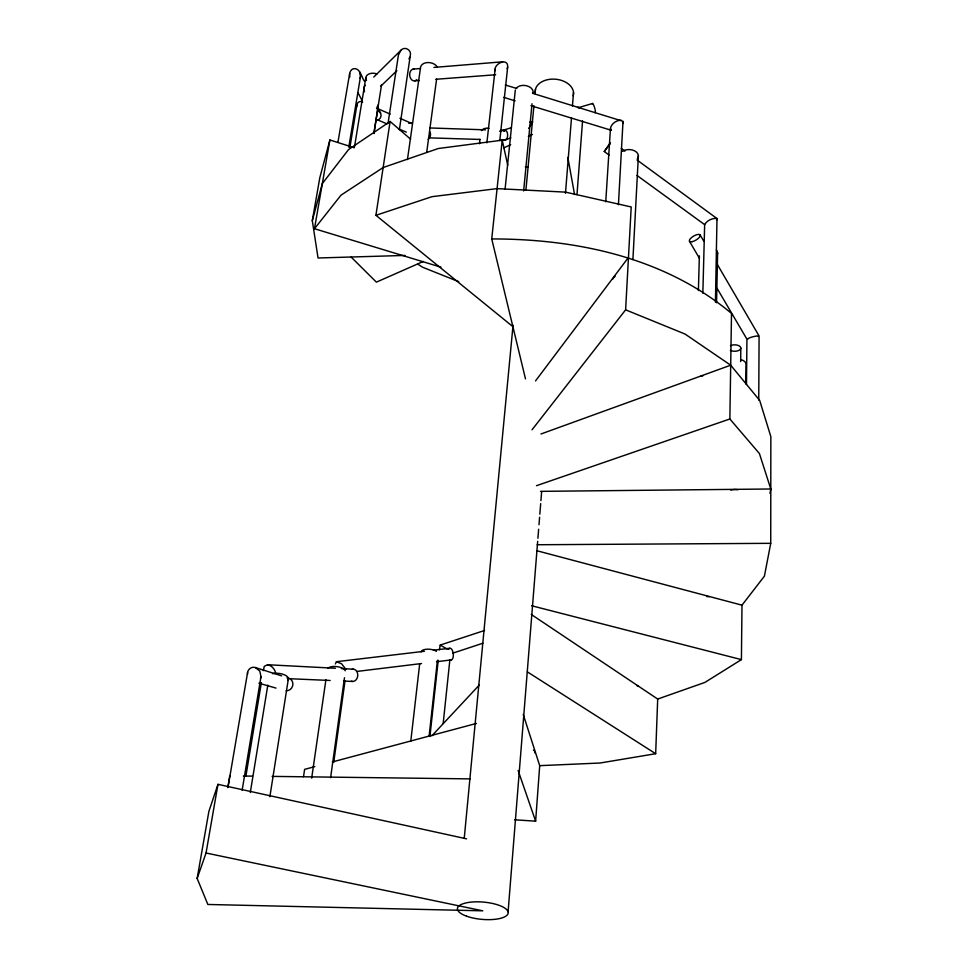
<?xml version="1.0" encoding="UTF-8"?>
<svg xmlns="http://www.w3.org/2000/svg" width="968" height="968" viewBox="0 0 968 968"><rect width="100%" height="100%" fill="white"/><g stroke="black" fill="none" stroke-linecap="round" stroke-linejoin="round"><path stroke-width="1.45" d="M531.238 614.426L657.695 699.053L704.898 682.416L741.415 659.619L741.984 605.169L764.405 576.166L770.734 543.326L770.843 436.604L759.674 400.389L730.695 365.202L685.017 334.033L625.618 309.833L631.209 206.958L565.542 192.136L497.08 188.627L431.994 196.673L375.923 215.307L390.104 121.472L410.613 139.198M758.743 400.135L759.093 335.993L716.707 263.356M740.677 361.596L740.798 348.093M745.82 383.751L746.013 364.283A8.869 5.094 0.7 0 0 741.609 359.818M746.485 384.49L746.933 339.175L717.07 288.319M769.984 493.39L770.794 488.985L759.408 453.532L729.86 418.987L731.505 313.426C664.835 257.548 576.892 238.902 491.732 238.939L502.223 140.178L438.298 148.515L383.146 167.537L341.002 195.173L314.479 228.726L440.972 267.192M716.562 302.742L717.615 252.902M715.437 302.161L716.985 218.55L637.029 159.986M702.853 293.256L704.656 224.637C706.797 220.619 712.496 217.764 716.985 218.55M698.4 290.545L699.368 255.854M247.542 674.381C246.864 670.086 251.172 666.032 255.395 667.545L281.664 675.87M242.133 790.275L260.985 676.644L259.811 671.078L255.395 667.545M356.889 106.19C356.224 102.935 359.842 100.115 362.685 102.136M523.24 714.469L539.708 765.664L599.979 763.026L655.663 753.709L657.695 699.053M364.331 81.143C361.475 77.138 360.181 67.324 353.235 68.764C350.065 69.962 349 73.883 349.884 76.92M348.795 147.136L360.447 76.847L359.588 71.814M632.915 259.557L638.384 155.63M618.419 204.756L623.017 121.302L532.473 93.267M605.75 201.792L610.445 128.611C611.123 123.735 616.471 120.117 621.226 120.213M495.035 70.773C493.607 63.44 508.357 57.136 507.668 67.07L499.803 140.517M514.661 819.787L535.631 821.179L539.708 765.664M576.989 194.665L582.554 120.891M508.091 911.88L537.676 541.306M537.918 538.293L538.644 529.254M539.007 524.729L539.599 517.202M539.841 514.189L540.688 503.638M540.931 500.625L541.644 491.599M565.469 193.322L571.483 117.999M572.439 105.96L573.528 92.396M523.652 190.938L532.025 103.733M464.241 838.324L513.04 325.345M525.914 189.958L533.937 105.706M535.074 93.678L535.51 89.165M505.066 189.28L515.303 90.072M443.187 723.399L449.89 659.692M429.102 736.321L437.415 660.309M429.913 736.479L438.226 660.285M439.375 649.83L440.222 645.075L484.557 630.483M486.88 142.828L495.132 69.188M410.771 741.319L419.689 663.806M479.487 143.748L480.007 139.259M623.162 123.493L623.307 122.295M426.719 152.206L436.592 79.134M330.608 777.679L344.475 677.757M333.73 762.397L345.056 680.625M407.443 159.575L420.596 67.143A8.736 6.026 9.1 0 1 428.098 62.533A8.736 6.026 9.1 0 1 437.246 67.022M311.684 778.115L325.926 679.669M303.529 776.699L304.605 769.366L314.806 766.644M399.397 129.688L410.299 55.515C411.848 50.106 404.818 45.907 400.982 50.191L373.757 77.065M388.071 123.154L398.441 54.934L400.982 50.191M373.878 133.572L381.525 84.869M269.878 796.676L288.355 678.919M373.987 133.027L378.185 106.298A7.853 5.251 10.4 0 0 378.149 104.907M354.494 146.906L365.831 77.561M250.301 792.49L267.809 685.138M245.884 776.227L261.384 682.537M263.344 670.642L264.264 666.359L267.555 664.738L335.424 668.259M349.896 147.378L356.95 104.713M227.77 787.577L229.767 775.852M228.109 786.815L247.59 672.494M337.941 142.26L349.666 73.483M206.039 853.014L482.778 910.827L207.842 904.463L197.157 878.436L206.039 853.014L217.969 784.334L466.588 838.845M314.479 228.726L329.894 139.985L354.349 147.753M197.157 878.436L208.894 811.341L217.969 784.334M404.963 255.431L318.048 257.984L312.301 220.68L319.851 177.519L329.894 139.985M609.102 155.049L604.262 151.504L610.276 142.877M312.301 220.68L322.32 183.593L348.565 149.544L390.104 121.472M359.999 78.444L360.447 76.847M717.022 219.76L717.215 219.058M260.465 678.386L260.985 676.644M507.135 68.728L507.668 67.07M408.932 58.879L409.803 57.269M528.661 128.381L532.642 121.98M610.046 143.857L604.262 151.504M535.522 380.92L628.474 257.403M532.049 429.78L625.618 309.833M431.909 735.789L479.221 685.114M380.569 86.37L396.88 70.688M424.42 651.27L336.428 661.713L335.351 663.951M758.246 336.561C759.686 334.613 746.267 338.11 747.744 339.308M503.856 147.85L510.656 144.655M528.346 136.367L532.436 134.455M504.364 139.815L503.747 140.106L510.886 137.964M423.294 261.457L376.383 282.148L351.166 257.101M540.955 433.991L730.695 365.202M536.466 485.706L729.86 418.987M452.988 653.097L482.851 643.248M499.573 131.261L511.007 127.849M529.605 122.283L532.461 121.423M578.223 107.738L592.525 103.467M332.278 761.973L476.425 723.435M357.168 671.405L421.528 663.54M436.495 661.713L451.463 659.886M433.361 650.206L449.769 648.27M413.034 69.127L420.499 68.51M433.942 67.421L502.646 61.807M414.812 80.864L419.313 80.525M435.781 79.279L495.676 74.754M525.321 166.98L528.334 166.871M336.428 661.713L341.535 663.758L345.927 669.348M540.531 491.357L770.794 488.985M537.192 544.742L770.734 543.326M243.379 776.021L252.442 776.13M272.093 776.384L470.109 778.889M429.114 137.867L479.934 139.44M499.367 140.045L505.344 140.227M429.78 127.957L485.525 129.845M500.589 130.353L505.114 130.511M440.222 645.075L447.252 649.092M289.868 678.725L330.136 680.48M343.567 681.073L352.521 681.46M341.45 668.573L353.514 669.203M267.555 664.738C271.802 665.415 275.057 669.348 275.723 673.474M531.601 605.738L741.415 659.619M536.647 550.671L741.984 605.169M258.892 683.19L275.989 688.091M505.272 85.002L516.731 88.475M503.675 97.344L515.133 100.853M530.9 105.681L611.123 130.232M458.747 281.664L422.689 267.277L417.656 264.058M377.472 119.814L387.091 123.928M399.457 129.204L406.33 132.132M376.479 108.126L390.261 114.115M399.917 118.302L412.32 123.698M527.354 671.865L655.663 753.709M621.287 148.455L624.917 151.117M636.992 175.45L704.656 224.637M375.923 215.307L513.004 326.736M611.474 130.293L610.445 128.611M689.506 241.371L699.465 258.323M700.058 234.825L703.845 241.31M358.148 93.037L362.31 100.962M377.181 106.468L380.569 113.123M518.134 770.516L535.631 821.179M491.732 238.939L525.503 378.924M502.223 140.178L507.728 165.213M567.841 157.421L574.556 194.532M535.268 92.613A19.227 13.237 5 0 1 555.475 79.207A19.227 13.237 5 0 1 573.201 95.832M577.606 107.23A7.018 4.779 4.3 0 1 579.348 107.702M592.247 104.084A4.816 0.871 73.8 0 1 594.546 107.484A4.816 0.871 73.8 0 1 594.836 112.554M481.399 130.595A7.151 4.779 6.8 0 1 489.046 128.308M503.929 131.394A4.876 2.384 -88.3 0 1 506.978 131.878A4.876 2.384 -88.3 0 1 507.135 138.134A4.876 2.384 -88.3 0 1 504.134 139.803M408.774 123.396A7.442 4.949 9 0 1 412.32 122.706M429.635 131.551A5.034 3.836 -67.9 0 1 428.195 139.295M377.689 107.593A7.853 5.251 10.4 0 1 376.709 108.706M378.766 111.32A5.263 4.901 -26.7 0 1 375.669 120.613M366.497 80.538A8.313 5.663 10.6 0 1 368.082 74.439A8.313 5.663 10.6 0 1 377.036 73.967M364.537 91.754A5.639 5.094 47.9 0 1 365.372 85.341M416.772 79.642A5.953 4.247 84.7 0 1 409.9 76.629A5.953 4.247 84.7 0 1 414.147 69.103M636.859 685.513A8.821 3.86 3.3 0 1 638.335 686.372M516.005 88.56A9.027 6.207 6 0 1 526.882 85.825A9.027 6.207 6 0 1 533.029 93.206M533.428 750.139A8.797 3.594 4.6 0 1 534.481 751.047M534.965 752.003A8.797 3.594 4.6 0 1 534.856 752.935M612.865 279.026A9.595 5.856 3 0 1 615.128 276.388M622.497 151.359A9.148 6.074 2.7 0 1 634.512 150.79A9.148 6.074 2.7 0 1 637.343 158.667M421.056 651.875A8.615 3.848 6 0 1 427.372 649.177A8.615 3.848 6 0 1 436.411 651.343M448.583 649.419A5.893 2.674 83.7 0 1 453.084 652.577A5.893 2.674 83.7 0 1 450.761 659.874M327.958 668.283A9.039 3.92 7.2 0 1 337.227 666.662A9.039 3.92 7.2 0 1 345.237 670.764M352.279 669.311A6.147 4.743 -85.4 0 1 357.749 675.725A6.147 4.743 -85.4 0 1 351.311 681.157M700.529 376.407A9.523 5.409 1.4 0 1 702.816 375.886M716.368 250.071A9.087 5.651 0.9 0 1 717.312 254.366M272.528 673.704A9.644 4.114 7.8 0 1 284.181 674.708A9.644 4.114 7.8 0 1 287.847 679.911M286.964 677.794A6.57 6.268 -64.3 0 1 292.88 684.485A6.57 6.268 -64.3 0 1 286.153 690.813M730.767 490.123A9.293 4.828 1.3 0 1 737.846 489.748M730.477 345.721A6.074 3.219 0.3 0 1 739.068 345.806A6.074 3.219 0.3 0 1 738.971 350.368A6.074 3.219 0.3 0 1 730.368 350.283M706.785 596.542A9.014 4.283 2.1 0 1 709.133 596.748M466.588 916.188A25.495 8.676 5 0 0 507.837 914.131A25.495 8.676 5 0 0 473.945 901.898A25.495 8.676 5 0 0 466.588 916.188M692.144 241.685A6.219 2.323 -30.5 0 0 700.275 235.393A6.219 2.323 -30.5 0 0 691.951 237.221A6.219 2.323 -30.5 0 0 692.144 241.685"/></g></svg>
